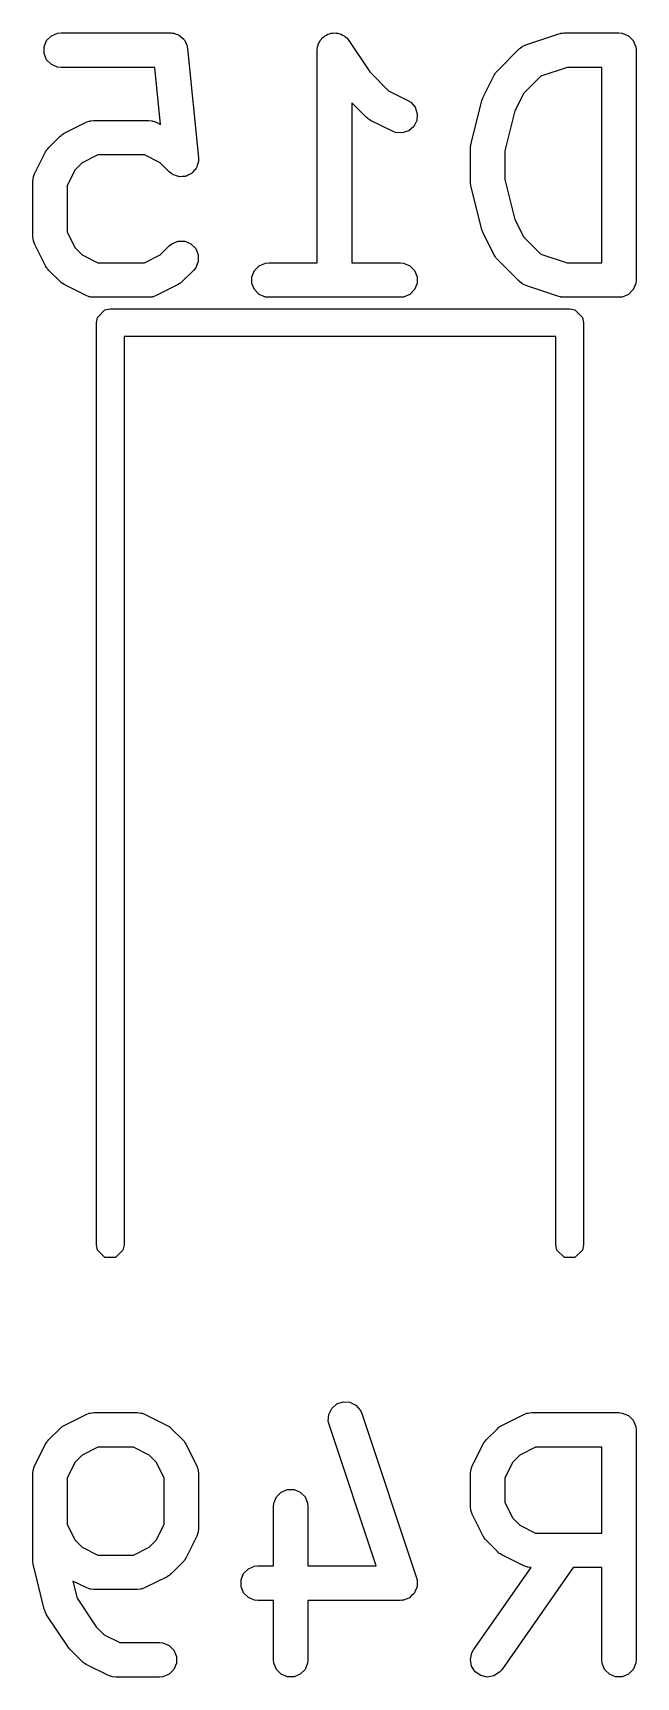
# Model space of a CAD drawing. Header units: inches. Extents: x 1.47 to 5.17, y -6.85 to -1.2.
# Drawn here: x 3.1363 to 3.2397, y -2.7768 to -2.4953 of the extents above; entities that cross this region are included whole.
import ezdxf

# ---------------------------------------------------------------- set-up
doc = ezdxf.new("R2010")
doc.units = ezdxf.units.IN
doc.header["$MEASUREMENT"] = 0
doc.layers.add('B.Silkscreen', color=31, linetype='CONTINUOUS', true_color=0xe8b2a7)

msp = doc.modelspace()

# ---------------------------------------------------------------- linework, layer by layer
at = {"layer": 'B.Silkscreen', "linetype": 'CONTINUOUS'}
for p, q in [((3.13827, -2.49765), (3.13871, -2.49658)), ((3.13871, -2.49658), (3.13953, -2.49577)), ((3.13953, -2.49577), (3.14059, -2.49533)), ((3.14059, -2.49533), (3.14117, -2.49527)), ((3.14117, -2.49527), (3.15992, -2.49527)), ((3.15992, -2.49527), (3.16013, -2.49529)), ((3.16013, -2.49529), (3.1602, -2.49528)), ((3.1602, -2.49528), (3.16027, -2.4953)), ((3.16027, -2.4953), (3.16049, -2.49533)), ((3.16049, -2.49533), (3.16089, -2.49549)), ((3.16089, -2.49549), (3.16131, -2.49562)), ((3.16131, -2.49562), (3.16142, -2.49571)), ((3.16142, -2.49571), (3.16156, -2.49577)), ((3.16156, -2.49577), (3.16186, -2.49607)), ((3.16186, -2.49607), (3.1622, -2.49634)), ((3.1622, -2.49634), (3.16227, -2.49648)), ((3.16227, -2.49648), (3.16237, -2.49658)), ((3.16237, -2.49658), (3.16254, -2.49698)), ((3.18531, -2.49709), (3.18547, -2.49685)), ((3.18547, -2.49685), (3.18558, -2.49658)), ((3.18558, -2.49658), (3.18579, -2.49637)), ((3.18579, -2.49637), (3.18595, -2.49613)), ((3.18595, -2.49613), (3.18619, -2.49597)), ((3.18619, -2.49597), (3.1864, -2.49577)), ((3.1864, -2.49577), (3.18667, -2.49565)), ((3.18667, -2.49565), (3.18691, -2.49549)), ((3.18691, -2.49549), (3.1872, -2.49544)), ((3.1872, -2.49544), (3.18746, -2.49533)), ((3.18746, -2.49533), (3.18776, -2.49533)), ((3.18776, -2.49533), (3.18804, -2.49527)), ((3.18804, -2.49527), (3.18833, -2.49533)), ((3.18833, -2.49533), (3.18862, -2.49533)), ((3.18862, -2.49533), (3.18889, -2.49544)), ((3.18889, -2.49544), (3.18917, -2.49549)), ((3.18917, -2.49549), (3.18941, -2.49566)), ((3.18941, -2.49566), (3.18968, -2.49577)), ((3.18968, -2.49577), (3.18989, -2.49597)), ((3.18989, -2.49597), (3.19013, -2.49614)), ((3.19013, -2.49614), (3.19049, -2.49658)), ((3.19049, -2.49658), (3.19049, -2.49658)), ((3.19049, -2.49658), (3.19049, -2.49658)), ((3.19049, -2.49658), (3.1905, -2.49658)), ((3.1905, -2.49658), (3.19408, -2.50196)), ((3.22085, -2.49729), (3.22648, -2.49542)), ((3.22648, -2.49542), (3.22676, -2.49536)), ((3.22676, -2.49536), (3.22683, -2.49533)), ((3.22683, -2.49533), (3.22694, -2.49531)), ((3.22694, -2.49531), (3.22704, -2.49529)), ((3.22704, -2.49529), (3.22712, -2.4953)), ((3.22712, -2.4953), (3.22741, -2.49527)), ((3.22741, -2.49527), (3.23678, -2.49527)), ((3.23678, -2.49527), (3.23736, -2.49533)), ((3.23736, -2.49533), (3.23842, -2.49577)), ((3.23842, -2.49577), (3.23924, -2.49658)), ((3.23924, -2.49658), (3.23968, -2.49765)), ((3.13827, -2.4988), (3.13827, -2.49765)), ((3.13871, -2.49986), (3.13827, -2.4988)), ((3.16254, -2.49698), (3.16274, -2.49736)), ((3.16274, -2.49736), (3.16279, -2.49758)), ((3.16279, -2.49758), (3.16281, -2.49765)), ((3.16281, -2.49765), (3.16281, -2.49772)), ((3.16281, -2.49772), (3.16286, -2.49793)), ((3.16286, -2.49793), (3.16473, -2.51668)), ((3.18509, -2.49822), (3.18514, -2.49765)), ((3.18509, -2.53464), (3.18509, -2.49822)), ((3.18509, -2.49822), (3.18509, -2.49822)), ((3.18509, -2.49822), (3.18509, -2.49822)), ((3.18509, -2.49822), (3.18509, -2.49822)), ((3.18514, -2.49765), (3.18525, -2.49738)), ((3.18525, -2.49738), (3.18531, -2.49709)), ((3.21595, -2.50176), (3.2197, -2.49801)), ((3.2197, -2.49801), (3.22014, -2.49764)), ((3.22014, -2.49764), (3.22024, -2.4976)), ((3.22024, -2.4976), (3.22032, -2.49753)), ((3.22032, -2.49753), (3.22085, -2.49729)), ((3.23968, -2.49765), (3.23974, -2.49822)), ((3.23974, -2.49822), (3.23974, -2.53759)), ((3.13953, -2.50068), (3.13871, -2.49986)), ((3.14059, -2.50112), (3.13953, -2.50068)), ((3.14117, -2.50117), (3.14059, -2.50112)), ((3.15725, -2.50117), (3.14117, -2.50117)), ((3.15822, -2.51095), (3.15725, -2.50117)), ((3.19408, -2.50196), (3.19729, -2.50517)), ((3.21539, -2.50252), (3.21555, -2.50228)), ((3.21555, -2.50228), (3.21558, -2.50221)), ((3.21558, -2.50221), (3.21565, -2.50212)), ((3.21565, -2.50212), (3.2157, -2.50204)), ((3.2157, -2.50204), (3.21576, -2.50198)), ((3.21576, -2.50198), (3.21595, -2.50176)), ((3.22789, -2.50117), (3.22338, -2.50268)), ((3.23383, -2.50117), (3.22789, -2.50117)), ((3.23383, -2.53464), (3.23383, -2.50117)), ((3.19729, -2.50517), (3.20061, -2.50683)), ((3.21352, -2.50627), (3.21539, -2.50252)), ((3.22338, -2.50268), (3.22046, -2.50559)), ((3.19345, -2.50968), (3.19099, -2.50722)), ((3.19099, -2.50722), (3.19099, -2.53464)), ((3.20061, -2.50683), (3.2011, -2.50714)), ((3.2011, -2.50714), (3.20185, -2.50801)), ((3.20185, -2.50801), (3.20222, -2.5091)), ((3.21142, -2.51438), (3.2133, -2.50688)), ((3.2133, -2.50688), (3.21331, -2.50684)), ((3.21331, -2.50682), (3.2134, -2.50657)), ((3.21331, -2.50684), (3.21331, -2.50682)), ((3.2134, -2.50657), (3.21349, -2.50633)), ((3.21349, -2.50633), (3.2135, -2.50632)), ((3.2135, -2.50632), (3.21352, -2.50627)), ((3.22046, -2.50559), (3.21895, -2.50863)), ((3.14172, -2.51245), (3.14547, -2.51058)), ((3.14547, -2.51058), (3.14601, -2.51037)), ((3.14601, -2.51037), (3.14612, -2.51036)), ((3.14612, -2.51036), (3.14622, -2.51032)), ((3.14622, -2.51032), (3.14679, -2.51027)), ((3.14679, -2.51027), (3.15617, -2.51027)), ((3.15617, -2.51027), (3.15674, -2.51032)), ((3.15674, -2.51032), (3.15684, -2.51036)), ((3.15684, -2.51036), (3.15695, -2.51037)), ((3.15695, -2.51037), (3.15749, -2.51058)), ((3.15749, -2.51058), (3.15822, -2.51095)), ((3.19368, -2.50987), (3.19345, -2.50968)), ((3.19373, -2.50993), (3.19368, -2.50987)), ((3.19382, -2.50998), (3.19373, -2.50993)), ((3.1939, -2.51005), (3.19382, -2.50998)), ((3.19397, -2.51008), (3.1939, -2.51005)), ((3.19422, -2.51024), (3.19397, -2.51008)), ((3.19797, -2.51211), (3.19422, -2.51024)), ((3.20214, -2.51025), (3.20162, -2.51128)), ((3.20222, -2.5091), (3.20214, -2.51025)), ((3.21895, -2.50863), (3.21724, -2.51546)), ((3.13908, -2.51488), (3.14096, -2.51301)), ((3.14096, -2.51301), (3.14118, -2.51282)), ((3.14118, -2.51282), (3.14123, -2.51276)), ((3.14123, -2.51276), (3.14132, -2.51271)), ((3.14132, -2.51271), (3.1414, -2.51264)), ((3.1414, -2.51264), (3.14148, -2.51261)), ((3.14148, -2.51261), (3.14172, -2.51245)), ((3.19851, -2.51232), (3.19797, -2.51211)), ((3.19966, -2.5124), (3.19851, -2.51232)), ((3.20075, -2.51204), (3.19966, -2.5124)), ((3.20162, -2.51128), (3.20075, -2.51204)), ((3.13665, -2.5194), (3.13853, -2.51565)), ((3.13853, -2.51565), (3.13868, -2.5154)), ((3.13868, -2.5154), (3.13871, -2.51533)), ((3.13871, -2.51533), (3.13878, -2.51525)), ((3.13878, -2.51525), (3.13884, -2.51516)), ((3.13884, -2.51516), (3.1389, -2.51511)), ((3.1389, -2.51511), (3.13908, -2.51488)), ((3.14749, -2.51617), (3.14479, -2.51752)), ((3.15547, -2.51617), (3.14749, -2.51617)), ((3.15817, -2.51752), (3.15547, -2.51617)), ((3.21133, -2.51509), (3.21134, -2.51499)), ((3.21133, -2.52072), (3.21133, -2.51509)), ((3.21134, -2.51495), (3.21137, -2.51474)), ((3.21134, -2.51499), (3.21134, -2.51495)), ((3.21137, -2.51474), (3.21139, -2.51452)), ((3.21139, -2.51452), (3.21141, -2.51448)), ((3.21141, -2.51448), (3.21142, -2.51438)), ((3.21724, -2.51546), (3.21724, -2.52035)), ((3.1436, -2.51872), (3.14225, -2.52142)), ((3.14479, -2.51752), (3.1436, -2.51872)), ((3.1597, -2.51906), (3.15817, -2.51752)), ((3.16015, -2.51942), (3.1597, -2.51906)), ((3.16354, -2.51932), (3.16343, -2.51942)), ((3.16367, -2.51925), (3.16354, -2.51932)), ((3.16394, -2.51891), (3.16367, -2.51925)), ((3.16425, -2.51861), (3.16394, -2.51891)), ((3.1643, -2.51847), (3.16425, -2.51861)), ((3.1644, -2.51836), (3.1643, -2.51847)), ((3.16452, -2.51794), (3.1644, -2.51836)), ((3.16469, -2.51754), (3.16452, -2.51794)), ((3.16473, -2.51725), (3.16469, -2.5174)), ((3.16469, -2.5174), (3.16469, -2.51754)), ((3.16473, -2.51668), (3.16473, -2.51725)), ((3.13634, -2.52072), (3.1364, -2.52014)), ((3.13634, -2.53009), (3.13634, -2.52072)), ((3.1364, -2.52014), (3.13644, -2.52004)), ((3.13644, -2.52004), (3.13645, -2.51994)), ((3.13645, -2.51994), (3.13665, -2.5194)), ((3.14225, -2.52142), (3.14225, -2.5294)), ((3.16029, -2.51948), (3.16015, -2.51942)), ((3.1604, -2.51958), (3.16029, -2.51948)), ((3.16082, -2.5197), (3.1604, -2.51958)), ((3.16122, -2.51986), (3.16082, -2.5197)), ((3.16136, -2.51986), (3.16122, -2.51986)), ((3.16151, -2.51991), (3.16136, -2.51986)), ((3.16194, -2.51986), (3.16151, -2.51991)), ((3.16237, -2.51986), (3.16194, -2.51986)), ((3.16251, -2.51981), (3.16237, -2.51986)), ((3.16265, -2.51979), (3.16251, -2.51981)), ((3.16303, -2.51959), (3.16265, -2.51979)), ((3.16343, -2.51942), (3.16303, -2.51959)), ((3.21134, -2.52082), (3.21133, -2.52072)), ((3.21134, -2.52086), (3.21134, -2.52082)), ((3.21137, -2.52108), (3.21134, -2.52086)), ((3.21139, -2.52129), (3.21137, -2.52108)), ((3.21141, -2.52133), (3.21139, -2.52129)), ((3.21142, -2.52143), (3.21141, -2.52133)), ((3.2133, -2.52893), (3.21142, -2.52143)), ((3.21724, -2.52035), (3.21895, -2.52719)), ((3.21895, -2.52719), (3.22046, -2.53022)), ((3.1364, -2.53067), (3.13634, -2.53009)), ((3.14225, -2.5294), (3.1436, -2.53209)), ((3.21331, -2.52898), (3.2133, -2.52893)), ((3.21331, -2.529), (3.21331, -2.52898)), ((3.2134, -2.52924), (3.21331, -2.529)), ((3.21349, -2.52948), (3.2134, -2.52924)), ((3.2135, -2.5295), (3.21349, -2.52948)), ((3.21352, -2.52954), (3.2135, -2.5295)), ((3.21539, -2.53329), (3.21352, -2.52954)), ((3.22046, -2.53022), (3.22338, -2.53314)), ((3.13644, -2.53077), (3.1364, -2.53067)), ((3.13645, -2.53087), (3.13644, -2.53077)), ((3.13665, -2.53141), (3.13645, -2.53087)), ((3.13853, -2.53516), (3.13665, -2.53141)), ((3.1436, -2.53209), (3.14479, -2.53329)), ((3.14479, -2.53329), (3.14749, -2.53464)), ((3.15547, -2.53464), (3.15817, -2.53329)), ((3.15817, -2.53329), (3.1597, -2.53175)), ((3.1597, -2.53175), (3.16015, -2.53139)), ((3.16015, -2.53139), (3.16122, -2.53095)), ((3.16122, -2.53095), (3.16237, -2.53095)), ((3.16237, -2.53095), (3.16343, -2.53139)), ((3.16343, -2.53139), (3.16425, -2.5322)), ((3.16425, -2.5322), (3.16469, -2.53327)), ((3.16469, -2.53327), (3.16469, -2.53442)), ((3.21555, -2.53354), (3.21539, -2.53329)), ((3.22338, -2.53314), (3.22789, -2.53464)), ((3.13868, -2.53541), (3.13853, -2.53516)), ((3.13871, -2.53548), (3.13868, -2.53541)), ((3.13878, -2.53556), (3.13871, -2.53548)), ((3.13884, -2.53565), (3.13878, -2.53556)), ((3.1389, -2.5357), (3.13884, -2.53565)), ((3.13908, -2.53593), (3.1389, -2.5357)), ((3.14096, -2.5378), (3.13908, -2.53593)), ((3.14749, -2.53464), (3.15547, -2.53464)), ((3.16388, -2.53593), (3.16201, -2.5378)), ((3.16425, -2.53548), (3.16388, -2.53593)), ((3.16469, -2.53442), (3.16425, -2.53548)), ((3.17389, -2.53702), (3.17434, -2.53595)), ((3.17434, -2.53595), (3.17515, -2.53514)), ((3.17515, -2.53514), (3.17621, -2.5347)), ((3.17621, -2.5347), (3.17679, -2.53464)), ((3.17679, -2.53464), (3.18509, -2.53464)), ((3.19099, -2.53464), (3.19929, -2.53464)), ((3.19929, -2.53464), (3.19986, -2.5347)), ((3.19986, -2.5347), (3.20093, -2.53514)), ((3.20093, -2.53514), (3.20174, -2.53595)), ((3.20174, -2.53595), (3.20218, -2.53702)), ((3.21558, -2.53361), (3.21555, -2.53354)), ((3.21565, -2.53369), (3.21558, -2.53361)), ((3.2157, -2.53378), (3.21565, -2.53369)), ((3.21576, -2.53383), (3.2157, -2.53378)), ((3.21595, -2.53405), (3.21576, -2.53383)), ((3.2197, -2.5378), (3.21595, -2.53405)), ((3.22789, -2.53464), (3.23383, -2.53464)), ((3.14118, -2.53799), (3.14096, -2.5378)), ((3.14123, -2.53805), (3.14118, -2.53799)), ((3.14132, -2.53811), (3.14123, -2.53805)), ((3.1414, -2.53817), (3.14132, -2.53811)), ((3.14148, -2.5382), (3.1414, -2.53817)), ((3.14172, -2.53836), (3.14148, -2.5382)), ((3.14547, -2.54023), (3.14172, -2.53836)), ((3.16124, -2.53836), (3.15749, -2.54023)), ((3.16149, -2.5382), (3.16124, -2.53836)), ((3.16156, -2.53817), (3.16149, -2.5382)), ((3.16164, -2.53811), (3.16156, -2.53817)), ((3.16173, -2.53805), (3.16164, -2.53811)), ((3.16178, -2.53799), (3.16173, -2.53805)), ((3.16201, -2.5378), (3.16178, -2.53799)), ((3.17389, -2.53817), (3.17389, -2.53702)), ((3.17434, -2.53923), (3.17389, -2.53817)), ((3.20218, -2.53817), (3.20174, -2.53923)), ((3.20218, -2.53702), (3.20218, -2.53817)), ((3.22014, -2.53817), (3.2197, -2.5378)), ((3.22024, -2.53821), (3.22014, -2.53817)), ((3.22032, -2.53828), (3.22024, -2.53821)), ((3.22085, -2.53852), (3.22032, -2.53828)), ((3.22648, -2.54039), (3.22085, -2.53852)), ((3.23968, -2.53817), (3.23924, -2.53923)), ((3.23974, -2.53759), (3.23968, -2.53817)), ((3.14601, -2.54044), (3.14547, -2.54023)), ((3.14612, -2.54045), (3.14601, -2.54044)), ((3.14622, -2.54049), (3.14612, -2.54045)), ((3.14679, -2.54054), (3.14622, -2.54049)), ((3.15617, -2.54054), (3.14679, -2.54054)), ((3.15674, -2.54049), (3.15617, -2.54054)), ((3.15684, -2.54045), (3.15674, -2.54049)), ((3.15695, -2.54044), (3.15684, -2.54045)), ((3.15749, -2.54023), (3.15695, -2.54044)), ((3.17515, -2.54005), (3.17434, -2.53923)), ((3.17621, -2.54049), (3.17515, -2.54005)), ((3.17679, -2.54054), (3.17621, -2.54049)), ((3.19929, -2.54054), (3.17679, -2.54054)), ((3.19986, -2.54049), (3.19929, -2.54054)), ((3.20093, -2.54005), (3.19986, -2.54049)), ((3.20174, -2.53923), (3.20093, -2.54005)), ((3.22676, -2.54046), (3.22648, -2.54039)), ((3.22683, -2.54049), (3.22676, -2.54046)), ((3.22694, -2.5405), (3.22683, -2.54049)), ((3.22704, -2.54052), (3.22694, -2.5405)), ((3.22712, -2.54052), (3.22704, -2.54052)), ((3.22741, -2.54054), (3.22712, -2.54052)), ((3.23678, -2.54054), (3.22741, -2.54054)), ((3.23736, -2.54049), (3.23678, -2.54054)), ((3.23842, -2.54005), (3.23736, -2.54049)), ((3.23924, -2.53923), (3.23842, -2.54005)), ((3.14724, -2.54488), (3.14742, -2.54398)), ((3.14742, -2.54398), (3.1487, -2.5427)), ((3.1487, -2.5427), (3.14961, -2.54252)), ((3.14961, -2.54252), (3.22835, -2.54252)), ((3.22835, -2.54252), (3.22925, -2.5427)), ((3.22925, -2.5427), (3.23053, -2.54398)), ((3.23053, -2.54398), (3.23071, -2.54488)), ((3.14724, -2.70276), (3.14724, -2.54488)), ((3.22598, -2.54724), (3.15197, -2.54724)), ((3.15197, -2.54724), (3.15197, -2.70276)), ((3.22598, -2.70276), (3.22598, -2.54724)), ((3.23071, -2.54488), (3.23071, -2.70276)), ((3.14742, -2.70366), (3.14724, -2.70276)), ((3.1487, -2.70494), (3.14742, -2.70366)), ((3.15051, -2.70494), (3.1487, -2.70494)), ((3.15179, -2.70366), (3.15051, -2.70494)), ((3.15197, -2.70276), (3.15179, -2.70366)), ((3.22616, -2.70366), (3.22598, -2.70276)), ((3.22744, -2.70494), (3.22616, -2.70366)), ((3.22925, -2.70494), (3.22744, -2.70494)), ((3.23053, -2.70366), (3.22925, -2.70494)), ((3.23071, -2.70276), (3.23053, -2.70366)), ((3.18758, -2.73076), (3.18845, -2.73)), ((3.18845, -2.73), (3.18954, -2.72964)), ((3.18954, -2.72964), (3.19069, -2.72972)), ((3.19069, -2.72972), (3.19172, -2.73023)), ((3.19172, -2.73023), (3.19248, -2.7311)), ((3.14172, -2.73368), (3.14547, -2.7318)), ((3.14547, -2.7318), (3.14601, -2.73159)), ((3.14601, -2.73159), (3.14612, -2.73159)), ((3.14612, -2.73159), (3.14622, -2.73155)), ((3.14622, -2.73155), (3.14679, -2.73149)), ((3.14679, -2.73149), (3.15429, -2.73149)), ((3.15429, -2.73149), (3.15487, -2.73155)), ((3.15487, -2.73155), (3.15497, -2.73159)), ((3.15497, -2.73159), (3.15507, -2.73159)), ((3.15507, -2.73159), (3.15561, -2.7318)), ((3.15561, -2.7318), (3.15936, -2.73368)), ((3.18698, -2.73294), (3.18707, -2.73179)), ((3.18711, -2.7335), (3.18698, -2.73294)), ((3.18707, -2.73179), (3.18758, -2.73076)), ((3.19248, -2.7311), (3.19271, -2.73163)), ((3.19271, -2.73163), (3.20209, -2.75975)), ((3.21671, -2.73368), (3.22046, -2.7318)), ((3.22046, -2.7318), (3.221, -2.73159)), ((3.221, -2.73159), (3.22111, -2.73159)), ((3.22111, -2.73159), (3.22121, -2.73155)), ((3.22121, -2.73155), (3.22178, -2.73149)), ((3.22178, -2.73149), (3.23678, -2.73149)), ((3.23678, -2.73149), (3.23736, -2.73155)), ((3.23736, -2.73155), (3.23842, -2.73199)), ((3.23842, -2.73199), (3.23924, -2.7328)), ((3.23924, -2.7328), (3.23968, -2.73387)), ((3.1389, -2.73633), (3.13908, -2.7361)), ((3.13908, -2.7361), (3.14096, -2.73423)), ((3.14096, -2.73423), (3.14118, -2.73404)), ((3.14118, -2.73404), (3.14123, -2.73398)), ((3.14123, -2.73398), (3.14132, -2.73393)), ((3.14132, -2.73393), (3.1414, -2.73386)), ((3.1414, -2.73386), (3.14148, -2.73383)), ((3.14148, -2.73383), (3.14172, -2.73368)), ((3.15936, -2.73368), (3.15961, -2.73383)), ((3.15961, -2.73383), (3.15968, -2.73386)), ((3.15968, -2.73386), (3.15976, -2.73393)), ((3.15976, -2.73393), (3.15985, -2.73398)), ((3.15985, -2.73398), (3.1599, -2.73404)), ((3.1599, -2.73404), (3.16013, -2.73423)), ((3.16013, -2.73423), (3.16201, -2.7361)), ((3.16201, -2.7361), (3.16219, -2.73633)), ((3.19519, -2.75774), (3.18711, -2.7335)), ((3.21389, -2.73633), (3.21407, -2.7361)), ((3.21407, -2.7361), (3.21595, -2.73423)), ((3.21595, -2.73423), (3.21617, -2.73404)), ((3.21617, -2.73404), (3.21622, -2.73398)), ((3.21622, -2.73398), (3.21631, -2.73393)), ((3.21631, -2.73393), (3.21639, -2.73386)), ((3.21639, -2.73386), (3.21647, -2.73383)), ((3.21647, -2.73383), (3.21671, -2.73368)), ((3.23968, -2.73387), (3.23974, -2.73444)), ((3.23974, -2.73444), (3.23974, -2.77381)), ((3.13665, -2.74062), (3.13853, -2.73687)), ((3.13853, -2.73687), (3.13868, -2.73662)), ((3.13868, -2.73662), (3.13871, -2.73655)), ((3.13871, -2.73655), (3.13878, -2.73647)), ((3.13878, -2.73647), (3.13884, -2.73638)), ((3.13884, -2.73638), (3.1389, -2.73633)), ((3.14479, -2.73874), (3.1436, -2.73994)), ((3.14749, -2.73739), (3.14479, -2.73874)), ((3.1536, -2.73739), (3.14749, -2.73739)), ((3.15629, -2.73874), (3.1536, -2.73739)), ((3.15749, -2.73994), (3.15629, -2.73874)), ((3.16219, -2.73633), (3.16225, -2.73638)), ((3.16225, -2.73638), (3.16231, -2.73647)), ((3.16231, -2.73647), (3.16237, -2.73655)), ((3.16237, -2.73655), (3.1624, -2.73662)), ((3.1624, -2.73662), (3.16256, -2.73687)), ((3.16256, -2.73687), (3.16443, -2.74062)), ((3.21164, -2.74062), (3.21352, -2.73687)), ((3.21352, -2.73687), (3.21368, -2.73662)), ((3.21368, -2.73662), (3.21371, -2.73655)), ((3.21371, -2.73655), (3.21377, -2.73647)), ((3.21377, -2.73647), (3.21383, -2.73638)), ((3.21383, -2.73638), (3.21389, -2.73633)), ((3.21978, -2.73874), (3.21859, -2.73994)), ((3.22248, -2.73739), (3.21978, -2.73874)), ((3.23383, -2.73739), (3.22248, -2.73739)), ((3.23383, -2.75211), (3.23383, -2.73739)), ((3.13634, -2.74194), (3.1364, -2.74136)), ((3.1364, -2.74136), (3.13644, -2.74127)), ((3.13644, -2.74127), (3.13645, -2.74116)), ((3.13645, -2.74116), (3.13665, -2.74062)), ((3.1436, -2.73994), (3.14225, -2.74264)), ((3.15884, -2.74264), (3.15749, -2.73994)), ((3.16443, -2.74062), (3.16464, -2.74116)), ((3.16464, -2.74116), (3.16465, -2.74127)), ((3.16465, -2.74127), (3.16469, -2.74136)), ((3.16469, -2.74136), (3.16474, -2.74194)), ((3.21133, -2.74194), (3.21139, -2.74136)), ((3.21139, -2.74136), (3.21143, -2.74127)), ((3.21143, -2.74127), (3.21144, -2.74116)), ((3.21144, -2.74116), (3.21164, -2.74062)), ((3.21859, -2.73994), (3.21724, -2.74264)), ((3.13634, -2.75694), (3.13634, -2.74194)), ((3.14225, -2.74264), (3.14225, -2.75062)), ((3.15884, -2.75062), (3.15884, -2.74264)), ((3.16474, -2.74194), (3.16474, -2.75131)), ((3.21133, -2.74757), (3.21133, -2.74194)), ((3.21724, -2.74264), (3.21724, -2.74687)), ((3.17759, -2.74757), (3.17764, -2.74699)), ((3.17764, -2.74699), (3.17808, -2.74592)), ((3.17808, -2.74592), (3.1789, -2.74511)), ((3.1789, -2.74511), (3.17996, -2.74467)), ((3.17996, -2.74467), (3.18112, -2.74467)), ((3.18112, -2.74467), (3.18218, -2.74511)), ((3.18218, -2.74511), (3.183, -2.74592)), ((3.183, -2.74592), (3.18344, -2.74699)), ((3.18344, -2.74699), (3.18349, -2.74757)), ((3.21724, -2.74687), (3.21859, -2.74957)), ((3.17759, -2.75774), (3.17759, -2.74757)), ((3.18349, -2.74757), (3.18349, -2.75774)), ((3.21139, -2.74814), (3.21133, -2.74757)), ((3.21143, -2.74824), (3.21139, -2.74814)), ((3.21144, -2.74834), (3.21143, -2.74824)), ((3.21164, -2.74889), (3.21144, -2.74834)), ((3.21352, -2.75264), (3.21164, -2.74889)), ((3.21859, -2.74957), (3.21978, -2.75076)), ((3.14225, -2.75062), (3.1436, -2.75331)), ((3.15749, -2.75331), (3.15884, -2.75062)), ((3.16443, -2.75264), (3.16256, -2.75638)), ((3.16464, -2.75209), (3.16443, -2.75264)), ((3.16465, -2.75199), (3.16464, -2.75209)), ((3.16469, -2.75189), (3.16465, -2.75199)), ((3.16474, -2.75131), (3.16469, -2.75189)), ((3.21368, -2.75288), (3.21352, -2.75264)), ((3.21371, -2.75296), (3.21368, -2.75288)), ((3.21377, -2.75304), (3.21371, -2.75296)), ((3.21978, -2.75076), (3.22248, -2.75211)), ((3.22248, -2.75211), (3.23383, -2.75211)), ((3.1436, -2.75331), (3.14479, -2.75451)), ((3.14479, -2.75451), (3.14749, -2.75586)), ((3.1536, -2.75586), (3.15629, -2.75451)), ((3.15629, -2.75451), (3.15749, -2.75331)), ((3.21383, -2.75312), (3.21377, -2.75304)), ((3.21389, -2.75318), (3.21383, -2.75312)), ((3.21407, -2.7534), (3.21389, -2.75318)), ((3.21595, -2.75528), (3.21407, -2.7534)), ((3.21617, -2.75546), (3.21595, -2.75528)), ((3.21622, -2.75552), (3.21617, -2.75546)), ((3.21631, -2.75558), (3.21622, -2.75552)), ((3.21639, -2.75564), (3.21631, -2.75558)), ((3.21647, -2.75567), (3.21639, -2.75564)), ((3.21671, -2.75583), (3.21647, -2.75567)), ((3.22046, -2.75771), (3.21671, -2.75583)), ((3.13635, -2.75704), (3.13634, -2.75694)), ((3.13635, -2.75708), (3.13635, -2.75704)), ((3.13638, -2.7573), (3.13635, -2.75708)), ((3.1364, -2.75751), (3.13638, -2.7573)), ((3.13642, -2.75756), (3.1364, -2.75751)), ((3.13643, -2.75765), (3.13642, -2.75756)), ((3.13831, -2.76515), (3.13643, -2.75765)), ((3.14749, -2.75586), (3.1536, -2.75586)), ((3.16201, -2.75715), (3.16013, -2.75903)), ((3.16219, -2.75693), (3.16201, -2.75715)), ((3.16225, -2.75687), (3.16219, -2.75693)), ((3.16231, -2.75679), (3.16225, -2.75687)), ((3.16237, -2.7567), (3.16231, -2.75679)), ((3.1624, -2.75663), (3.16237, -2.7567)), ((3.16256, -2.75638), (3.1624, -2.75663)), ((3.17246, -2.75905), (3.17328, -2.75823)), ((3.17328, -2.75823), (3.17434, -2.75779)), ((3.17434, -2.75779), (3.17492, -2.75774)), ((3.17492, -2.75774), (3.17759, -2.75774)), ((3.18349, -2.75774), (3.19519, -2.75774)), ((3.21187, -2.77212), (3.22174, -2.75801)), ((3.22895, -2.75802), (3.2167, -2.77551)), ((3.221, -2.75791), (3.22046, -2.75771)), ((3.22111, -2.75792), (3.221, -2.75791)), ((3.22121, -2.75796), (3.22111, -2.75792)), ((3.22174, -2.75801), (3.22121, -2.75796)), ((3.23383, -2.75802), (3.22895, -2.75802)), ((3.23383, -2.77381), (3.23383, -2.75802)), ((3.14547, -2.76145), (3.14318, -2.76031)), ((3.14318, -2.76031), (3.14391, -2.76323)), ((3.14601, -2.76166), (3.14547, -2.76145)), ((3.15561, -2.76145), (3.15507, -2.76166)), ((3.15936, -2.75958), (3.15561, -2.76145)), ((3.15961, -2.75942), (3.15936, -2.75958)), ((3.15968, -2.75939), (3.15961, -2.75942)), ((3.15976, -2.75933), (3.15968, -2.75939)), ((3.15985, -2.75927), (3.15976, -2.75933)), ((3.1599, -2.75921), (3.15985, -2.75927)), ((3.16013, -2.75903), (3.1599, -2.75921)), ((3.17202, -2.76011), (3.17246, -2.75905)), ((3.17202, -2.76126), (3.17202, -2.76011)), ((3.17246, -2.76233), (3.17202, -2.76126)), ((3.20214, -2.76147), (3.20192, -2.76189)), ((3.20209, -2.75975), (3.20215, -2.76004)), ((3.20218, -2.76126), (3.20214, -2.76136)), ((3.20214, -2.76136), (3.20214, -2.76147)), ((3.20215, -2.76004), (3.20218, -2.76011)), ((3.20218, -2.76011), (3.20218, -2.76017)), ((3.20218, -2.76017), (3.20222, -2.76032)), ((3.20222, -2.76032), (3.20218, -2.76079)), ((3.20218, -2.76079), (3.20218, -2.76126)), ((3.14391, -2.76323), (3.14721, -2.76818)), ((3.14612, -2.76167), (3.14601, -2.76166)), ((3.14622, -2.76171), (3.14612, -2.76167)), ((3.14679, -2.76177), (3.14622, -2.76171)), ((3.15429, -2.76177), (3.14679, -2.76177)), ((3.15487, -2.76171), (3.15429, -2.76177)), ((3.15497, -2.76167), (3.15487, -2.76171)), ((3.15507, -2.76166), (3.15497, -2.76167)), ((3.17328, -2.76314), (3.17246, -2.76233)), ((3.17434, -2.76358), (3.17328, -2.76314)), ((3.17492, -2.76364), (3.17434, -2.76358)), ((3.17759, -2.76364), (3.17492, -2.76364)), ((3.17759, -2.77381), (3.17759, -2.76364)), ((3.19929, -2.76364), (3.18349, -2.76364)), ((3.18349, -2.76364), (3.18349, -2.77381)), ((3.19958, -2.76361), (3.19929, -2.76364)), ((3.19966, -2.76362), (3.19958, -2.76361)), ((3.19971, -2.7636), (3.19966, -2.76362)), ((3.19986, -2.76358), (3.19971, -2.7636)), ((3.2003, -2.7634), (3.19986, -2.76358)), ((3.20075, -2.76325), (3.2003, -2.7634)), ((3.20083, -2.76318), (3.20075, -2.76325)), ((3.20093, -2.76314), (3.20083, -2.76318)), ((3.20126, -2.76281), (3.20093, -2.76314)), ((3.20162, -2.7625), (3.20126, -2.76281)), ((3.20167, -2.7624), (3.20162, -2.7625)), ((3.20174, -2.76233), (3.20167, -2.7624)), ((3.20192, -2.76189), (3.20174, -2.76233)), ((3.13843, -2.76549), (3.13831, -2.76515)), ((3.13844, -2.76557), (3.13843, -2.76549)), ((3.13848, -2.76563), (3.13844, -2.76557)), ((3.1385, -2.7657), (3.13848, -2.76563)), ((3.13854, -2.76576), (3.1385, -2.7657)), ((3.13871, -2.76608), (3.13854, -2.76576)), ((3.14246, -2.7717), (3.13871, -2.76608)), ((3.14721, -2.76818), (3.14854, -2.76951)), ((3.14854, -2.76951), (3.15124, -2.77086)), ((3.14264, -2.77192), (3.14246, -2.7717)), ((3.14246, -2.7717), (3.14246, -2.7717)), ((3.14246, -2.7717), (3.14246, -2.7717)), ((3.14283, -2.77215), (3.14264, -2.77192)), ((3.14471, -2.77402), (3.14283, -2.77215)), ((3.14283, -2.77215), (3.14283, -2.77215)), ((3.14283, -2.77215), (3.14283, -2.77215)), ((3.15124, -2.77086), (3.15804, -2.77086)), ((3.15804, -2.77086), (3.15862, -2.77092)), ((3.15862, -2.77092), (3.15968, -2.77136)), ((3.15968, -2.77136), (3.1605, -2.77217)), ((3.1605, -2.77217), (3.16094, -2.77324)), ((3.21133, -2.77375), (3.21158, -2.77262)), ((3.21158, -2.77262), (3.21187, -2.77212)), ((3.14493, -2.77421), (3.14471, -2.77402)), ((3.14498, -2.77427), (3.14493, -2.77421)), ((3.14507, -2.77433), (3.14498, -2.77427)), ((3.14515, -2.77439), (3.14507, -2.77433)), ((3.14523, -2.77442), (3.14515, -2.77439)), ((3.14547, -2.77458), (3.14523, -2.77442)), ((3.14922, -2.77645), (3.14547, -2.77458)), ((3.1605, -2.77545), (3.15968, -2.77627)), ((3.16094, -2.77439), (3.1605, -2.77545)), ((3.16094, -2.77324), (3.16094, -2.77439)), ((3.17764, -2.77439), (3.17759, -2.77381)), ((3.17808, -2.77545), (3.17764, -2.77439)), ((3.1789, -2.77627), (3.17808, -2.77545)), ((3.183, -2.77545), (3.18218, -2.77627)), ((3.18344, -2.77439), (3.183, -2.77545)), ((3.18349, -2.77381), (3.18344, -2.77439)), ((3.21153, -2.77488), (3.21133, -2.77375)), ((3.21215, -2.77585), (3.21153, -2.77488)), ((3.2167, -2.77551), (3.21633, -2.77594)), ((3.23389, -2.77439), (3.23383, -2.77381)), ((3.23433, -2.77545), (3.23389, -2.77439)), ((3.23514, -2.77627), (3.23433, -2.77545)), ((3.23924, -2.77545), (3.23842, -2.77627)), ((3.23968, -2.77439), (3.23924, -2.77545)), ((3.23974, -2.77381), (3.23968, -2.77439)), ((3.14976, -2.77666), (3.14922, -2.77645)), ((3.14987, -2.77667), (3.14976, -2.77666)), ((3.14997, -2.77671), (3.14987, -2.77667)), ((3.15054, -2.77676), (3.14997, -2.77671)), ((3.15804, -2.77676), (3.15054, -2.77676)), ((3.15862, -2.77671), (3.15804, -2.77676)), ((3.15968, -2.77627), (3.15862, -2.77671)), ((3.17996, -2.77671), (3.1789, -2.77627)), ((3.18112, -2.77671), (3.17996, -2.77671)), ((3.18218, -2.77627), (3.18112, -2.77671)), ((3.2131, -2.77651), (3.21215, -2.77585)), ((3.21422, -2.77676), (3.2131, -2.77651)), ((3.21536, -2.77656), (3.21422, -2.77676)), ((3.21633, -2.77594), (3.21536, -2.77656)), ((3.23621, -2.77671), (3.23514, -2.77627)), ((3.23736, -2.77671), (3.23621, -2.77671)), ((3.23842, -2.77627), (3.23736, -2.77671))]:
    msp.add_line(p, q, dxfattribs=at)

doc.saveas('drawing.dxf')
